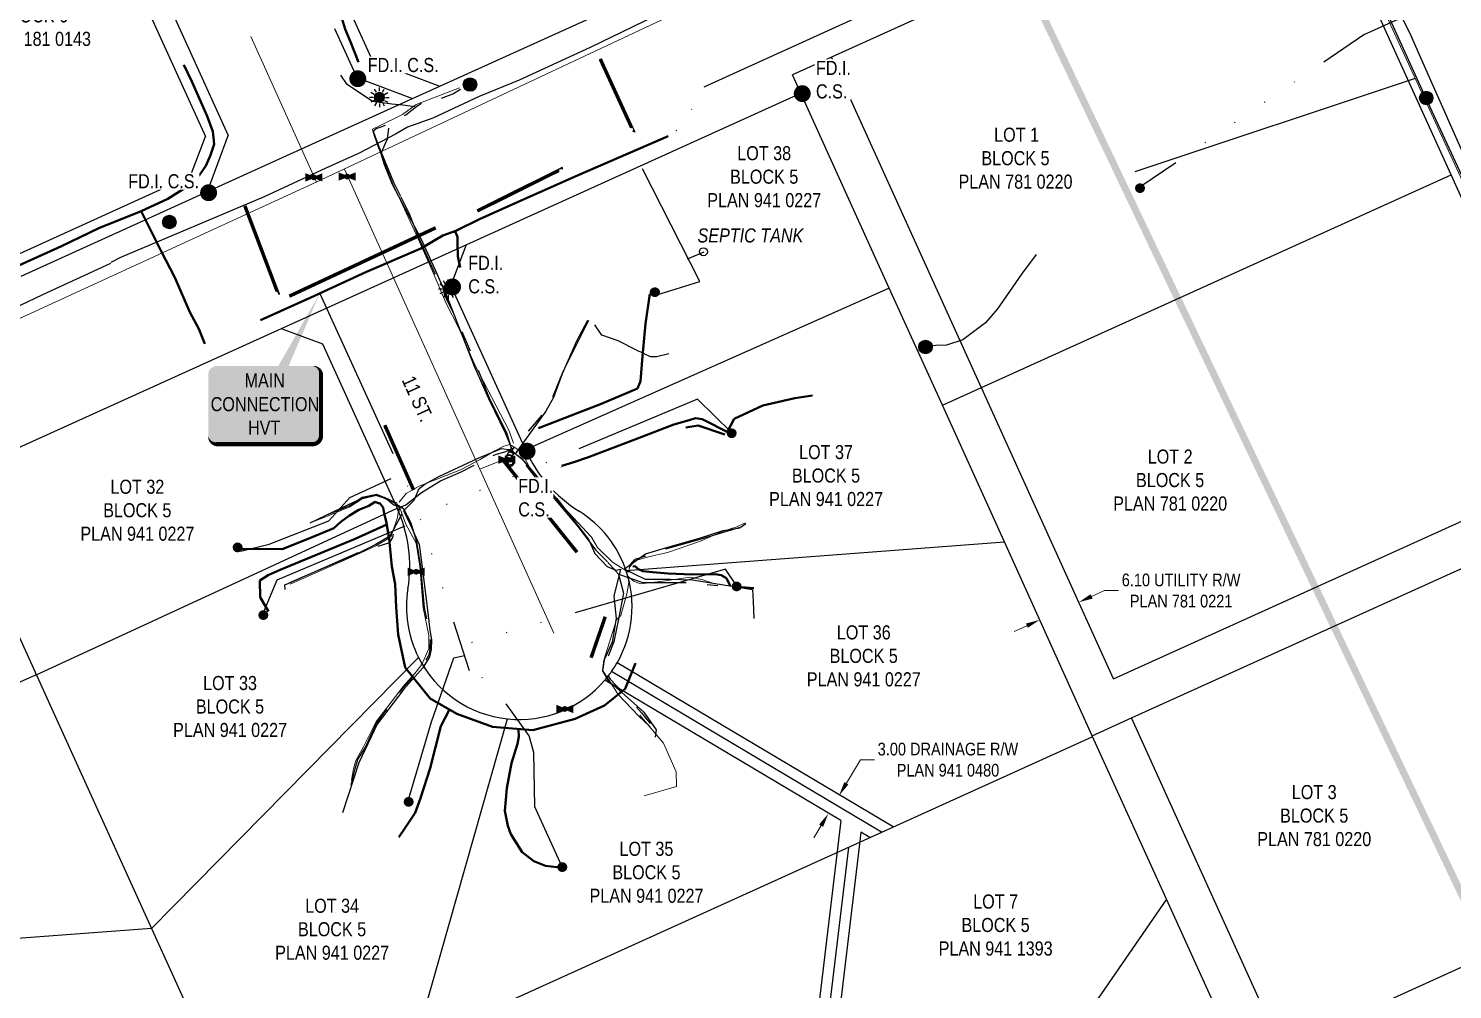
# Model space of a CAD drawing. Extents: x 312545 to 320442, y 5540407 to 5546054.
# Drawn here: x 316185 to 316387.1, y 5541873.8 to 5542010.3 of the extents above; entities that cross this region are included whole.
import ezdxf

# ---------------------------------------------------------------- set-up
doc = ezdxf.new("R2010")
doc.units = 0
doc.header["$LTSCALE"] = 5
doc.header["$PDSIZE"] = 0.5
for name, pattern in [('COOP2', [10, 5, -1, 0, -1, 0, -1, 0, -1, 0, -1]), ('DASHDOT', [25.4, 12.7, -6.35, 0, -6.35]), ('DASHDOT2', [12.7, 6.35, -3.175, 0, -3.175]), ('HIDDEN', [9.525, 6.35, -3.175]), ('POWERLINE5', [7.8, 2.4, -0.6, 0.6, -0.6, 0.6, -0.6, 2.4])]:
    doc.linetypes.add(name, pattern=pattern)
doc.layers.get('Defpoints').update_dxf_attribs({"color": 9})
doc.layers.add('AS-FIBRE-OPTIC', color=7, linetype='foc-FIBREOP', lineweight=9, true_color=0xff9c38)
doc.layers.add('AS-WATER PIPE', color=7, linetype='foc-WATER', lineweight=9, true_color=0x8ac4ff)
for name, color, linetype, lineweight in [('AS-GENERAL', 48, 'Continuous', 18), ('AS-RECON EXISTING', 151, 'DASHDOT', 40), ('F-WS-T-1000', 190, 'Continuous', 9)]:
    doc.layers.add(name, color=color, linetype=linetype, lineweight=lineweight)
for name, color, linetype in [('AS-POWER', 104, 'foc-POWER'), ('AS-POWER-EXISTING', 72, 'POWERLINE5'), ('AS-POWER-EXISTING-PP-1000', 72, 'Continuous'), ('AS-Sewer San_1000', 53, 'HIDDEN'), ('AS-SYMBOL-1000', 7, 'Continuous'), ('AS-TELEPHONE', 224, 'foc-TEL'), ('AS-WILDLIFE', 131, 'DASHDOT2'), ('F-RW', 190, 'Continuous'), ('L-MON-1000', 1, 'Continuous'), ('L-ROAD-T-1000', 7, 'Continuous'), ('L-TITLEDB', 4, 'Continuous'), ('L-TITLEDB-T-1000', 4, 'Continuous'), ('P-APEX RECON-LINE LIST-1000', 240, 'Continuous'), ('P-APEX RECON-URBAN', 30, 'COOP2')]:
    doc.layers.add(name, color=color, linetype=linetype)
doc.styles.add('1.8', font='ARIALN.TTF', dxfattribs={"height": 1.8})
doc.styles.add('175L', font='ARIALN.TTF', dxfattribs={"height": 10})
doc.styles.add('80', font='ARIALN.TTF', dxfattribs={"height": 10})
doc.styles.add('foc-LtypeFont', font='ARIALN.TTF', dxfattribs={"height": 7.35})
doc.linetypes.add('foc-FIBREOP', pattern='A,10,-1,["FO",foc-LtypeFont,S=0.2,R=0,X=-0.5,Y=-0.75],-2.75', length=13.75)
doc.linetypes.add('foc-POWER', pattern='A,6,-1,["P",foc-LtypeFont,S=0.2,R=0,X=-0.625,Y=-0.75],-1.24,4', length=12.24)
doc.linetypes.add('foc-TEL', pattern='A,2,-1,["T",foc-LtypeFont,S=0.2,R=0,X=-0.425,Y=-0.75],-1.24,8', length=12.24)
doc.linetypes.add('foc-WATER', pattern='A,10,-1,["W",foc-LtypeFont,S=0.2,R=0,X=-0.425,Y=-0.75],-2', length=13)
doc.dimstyles.new('Compass 1 000', dxfattribs={"dimtxt": 1.8, "dimasz": 2, "dimexe": 0.2, "dimexo": 0.0625, "dimgap": 0.5, "dimtad": 0, "dimtih": 1, "dimtoh": 1, "dimzin": 0, "dimdsep": 46, "dimtxsty": '1.8', "dimcen": 0.1, "dimse1": 1, "dimse2": 1, "dimclrd": 256, "dimclrt": 256, "dimaunit": 1, "dimadec": 4, "dimazin": 0, "dimtfac": 0.06, "dimtofl": 0, "dimtmove": 0, "dimatfit": 0, "dimfxl": 0.2, "dimtolj": 1, "dimtzin": 0, "dimlwd": -1, "dimarcsym": 0})

# ---------------------------------------------------------------- blocks, each defined once
blk = doc.blocks.new('fdia')
at = {"color": 255, "const_width": 1}
blk.add_lwpolyline([(-0.5, 0, 1), (0.5, 0, 1)], format="xyb", close=True, dxfattribs=at)
blk = doc.blocks.new('Fdiaa')
blk.add_blockref('fdia', (0, 0))
blk = doc.blocks.new('fdib')
at = {"color": 1, "const_width": 1.6}
blk.add_lwpolyline([(-0.4, 0, 1), (0.4, 0, 1)], format="xyb", close=True, dxfattribs=at)
at = {"color": 1}
blk.add_circle((0, 0), 0.8, dxfattribs=at)
blk = doc.blocks.new('Fdibb')
blk.add_blockref('fdib', (0, 0))
blk = doc.blocks.new('fdicc')
for name in ['Fdibb', 'Fdiaa']:
    blk.add_blockref(name, (0, 0))
blk = doc.blocks.new('FDI')
blk.add_blockref('fdicc', (0, 0))
blk = doc.blocks.new('*D444')
at = {"layer": 'Defpoints', "color": 0, "transparency": 16777216}
for p in [(316290.19, 5541907.26), (316288.65, 5541904.68), (316300.05, 5541901.38)]:
    blk.add_point(p, dxfattribs=at)
at = {"layer": 'F-WS-T-1000', "transparency": 16777216}
for p, q in [((316301.08, 5541903.1), (316303.07, 5541906.45)), ((316303.07, 5541906.45), (316305.07, 5541906.45)), ((316297.5, 5541897.09), (316296.47, 5541895.37))]:
    blk.add_line(p, q, dxfattribs=at)
for points in [[(316300.79, 5541903.27), (316301.36, 5541902.93), (316300.05, 5541901.38)], [(316297.21, 5541897.26), (316297.78, 5541896.92), (316298.52, 5541898.8)]]:
    blk.add_solid(points, dxfattribs=at)
at = {"layer": 'F-WS-T-1000', "transparency": 16777216, "insert": (316315.49, 5541906.45), "char_height": 1.8, "attachment_point": 5, "style": '1.8'}
blk.add_mtext('\\A1;3.00 DRAINAGE R/W\\PPLAN 941 0480', dxfattribs=at)
blk = doc.blocks.new('RISER')
h = blk.add_hatch(color=255)
h.dxf.hatch_style = 1
edge = h.paths.add_edge_path()
edge.add_arc((0, 0), 0.7, 0, 360)
blk.add_hatch(color=13).paths.add_polyline_path([(0.58, -0.15), (-0.58, -0.15, 0.774597)])
at = {"color": 13}
blk.add_line((-0.58, -0.15), (0.58, -0.15), dxfattribs=at)
blk.add_circle((0, 0), 0.6, dxfattribs=at)
blk = doc.blocks.new('VALVE')
h = blk.add_hatch(color=255)
h.dxf.hatch_style = 1
edge = h.paths.add_edge_path()
edge.add_line((-0.33, 0.24), (-1.2, 0.59))
edge.add_line((-1.2, 0.59), (-1.2, -0.59))
edge.add_line((-1.2, -0.59), (-0.33, -0.24))
edge.add_arc((0, 0), 0.411, 215.8775, 324.1225)
edge.add_line((0.33, -0.24), (1.2, -0.59))
edge.add_line((1.2, -0.59), (1.2, 0.59))
edge.add_line((1.2, 0.59), (0.33, 0.24))
edge.add_arc((0, 0), 0.411, 35.8775, 144.1225)
at = {"color": 48}
for p, q in [((-1.1, 0.44), (-1.1, -0.44)), ((-0.29, 0.12), (-1.1, 0.44)), ((0.29, 0.12), (1.1, 0.44)), ((1.1, 0.44), (1.1, -0.44)), ((-1.1, -0.44), (-0.29, -0.12)), ((1.1, -0.44), (0.29, -0.12))]:
    blk.add_line(p, q, dxfattribs=at)
for radius in [0.311, 0.11]:
    blk.add_circle((0, 0), radius, dxfattribs=at)
blk = doc.blocks.new('POWERPOLE')
h = blk.add_hatch(color=255)
edge = h.paths.add_edge_path()
edge.add_arc((0, 0), 0.96, 0, 360)
at = {"linetype": 'Continuous'}
for p, q in [((0.68, -0.68), (-0.68, 0.68)), ((-0.68, -0.68), (0.68, 0.68))]:
    blk.add_line(p, q, dxfattribs=at)
blk.add_circle((0, 0), 0.96, dxfattribs=at)
blk = doc.blocks.new('*U487')
at = {"true_color": 0xffffa8}
h = blk.add_hatch(color=51, dxfattribs=at)
edge = h.paths.add_edge_path()
edge.add_line((-34, -28.5), (34, -28.5))
edge.add_arc((34, -22.5), 6, 270, 360)
edge.add_line((40, -22.5), (40, 21))
edge.add_arc((34, 21), 6, 0, 90)
edge.add_line((34, 27), (-34, 27))
edge.add_arc((-34, 21), 6, 90, 180)
edge.add_line((-40, 21), (-40, -22.5))
edge.add_arc((-34, -22.5), 6, 180, 270)
at = {"color": 240, "flags": 128}
for points in [[(39.1, 78.5, 0, 10, 0), (0, 0, 5, 5, 0)], [(27.8, 15.1, 0, 10, 0), (0, 0, 5, 5, 0)]]:
    blk.add_lwpolyline(points, format="xyseb", dxfattribs=at)
blk.add_lwpolyline([(-34, -28.5, 3, 3, 0), (34, -28.5, 3, 3, 0.414214), (40, -22.5, 3, 3, 0), (40, 21, 3, 0, 0.414214), (34, 27, 0, 0, 0), (-34, 27, 0, 0, 0.414214), (-40, 21, 0, 0, 0), (-40, -22.5, 0, 3, 0.414214)], format="xyseb", close=True, dxfattribs=at)
at = {"color": 4, "style": '80'}
blk.add_attdef('OTHER_001', (-14.7, -5), '', height=10, dxfattribs=at)
blk = doc.blocks.new('Hydrant')
for points in [[(-2.9, 4.6), (0.4, 10.5), (0.6, 10.7), (0.8, 10.8), (1, 10.9), (1.3, 11), (1.6, 11), (1.9, 11), (2.3, 11), (2.6, 10.9), (2.9, 10.9), (3.3, 10.7), (3.6, 10.6), (4, 10.4), (4.4, 10.2), (4.8, 9.9), (5.2, 9.7), (5.5, 9.4), (5.8, 9.1), (6.1, 8.7), (6.3, 8.4), (6.4, 8.1), (6.5, 7.8), (6.6, 7.6), (6.6, 7.3), (6.5, 7), (4.4, 3.3)], [(-0.5, 8.9), (-0.3, 9.1), (-0.2, 9.2), (0, 9.3), (0.1, 9.3), (0.2, 9.4), (0.4, 9.4), (0.5, 9.4), (0.7, 9.5), (0.8, 9.5), (1, 9.5), (1.1, 9.4), (1.3, 9.4), (1.5, 9.4), (1.6, 9.4), (1.8, 9.3), (2, 9.3), (2.1, 9.2), (2.3, 9.2), (2.5, 9.1), (2.7, 9), (2.9, 8.9), (3.1, 8.9), (3.2, 8.7), (3.4, 8.6), (3.6, 8.5), (3.8, 8.4), (4, 8.3), (4.2, 8.1), (4.4, 8), (4.6, 7.8), (4.7, 7.7), (4.9, 7.5), (5, 7.4), (5.1, 7.2), (5.3, 7), (5.4, 6.9), (5.4, 6.7), (5.5, 6.6), (5.6, 6.4), (5.6, 6.3), (5.7, 6.2), (5.7, 6), (5.7, 5.9), (5.7, 5.7), (5.6, 5.5), (5.6, 5.4)], [(5.6, 5.5), (5.7, 5.8), (5.7, 5.9), (5.8, 6.1), (5.7, 6.3), (5.7, 6.4), (5.7, 6.5), (5.6, 6.7), (5.5, 6.8), (5.5, 7), (5.4, 7.1), (5.2, 7.3), (5.1, 7.4), (5, 7.6), (4.8, 7.8), (4.7, 7.9), (4.5, 8.1), (4.3, 8.2), (4.1, 8.4), (4, 8.5), (3.8, 8.6), (3.6, 8.7), (3.4, 8.9), (3.2, 9), (3, 9.1), (2.8, 9.1), (2.6, 9.2), (2.4, 9.3), (2.2, 9.3), (2.1, 9.4), (1.9, 9.4), (1.7, 9.5), (1.6, 9.5), (1.4, 9.5), (1.3, 9.6), (1.1, 9.6), (0.9, 9.6), (0.8, 9.6), (0.6, 9.6), (0.5, 9.5), (0.3, 9.5), (0.2, 9.5), (0.1, 9.4), (-0.1, 9.4), (-0.2, 9.2), (-0.3, 9.1), (-0.4, 9)], [(-2.9, -4.6), (0.4, -10.5), (0.6, -10.7), (0.8, -10.8), (1, -10.9), (1.3, -11), (1.6, -11), (1.9, -11), (2.3, -11), (2.6, -10.9), (2.9, -10.9), (3.3, -10.7), (3.6, -10.6), (4, -10.4), (4.4, -10.2), (4.8, -9.9), (5.2, -9.7), (5.5, -9.4), (5.8, -9.1), (6.1, -8.7), (6.3, -8.4), (6.4, -8.1), (6.5, -7.8), (6.6, -7.6), (6.6, -7.3), (6.5, -7), (4.4, -3.3)], [(-0.5, -8.9), (-0.3, -9.1), (-0.2, -9.2), (0, -9.3), (0.1, -9.3), (0.2, -9.4), (0.4, -9.4), (0.5, -9.4), (0.7, -9.5), (0.8, -9.5), (1, -9.5), (1.1, -9.4), (1.3, -9.4), (1.5, -9.4), (1.6, -9.4), (1.8, -9.3), (2, -9.3), (2.1, -9.2), (2.3, -9.2), (2.5, -9.1), (2.7, -9), (2.9, -8.9), (3.1, -8.9), (3.2, -8.7), (3.4, -8.6), (3.6, -8.5), (3.8, -8.4), (4, -8.3), (4.2, -8.1), (4.4, -8), (4.6, -7.8), (4.7, -7.7), (4.9, -7.5), (5, -7.4), (5.1, -7.2), (5.3, -7), (5.4, -6.9), (5.4, -6.7), (5.5, -6.6), (5.6, -6.4), (5.6, -6.3), (5.7, -6.2), (5.7, -6), (5.7, -5.9), (5.7, -5.7), (5.6, -5.5), (5.6, -5.4)], [(5.6, -5.5), (5.7, -5.8), (5.7, -5.9), (5.8, -6.1), (5.7, -6.3), (5.7, -6.4), (5.7, -6.5), (5.6, -6.7), (5.5, -6.8), (5.5, -7), (5.4, -7.1), (5.2, -7.3), (5.1, -7.4), (5, -7.6), (4.8, -7.8), (4.7, -7.9), (4.5, -8.1), (4.3, -8.2), (4.1, -8.4), (4, -8.5), (3.8, -8.6), (3.6, -8.7), (3.4, -8.9), (3.2, -9), (3, -9.1), (2.8, -9.1), (2.6, -9.2), (2.4, -9.3), (2.2, -9.3), (2.1, -9.4), (1.9, -9.4), (1.7, -9.5), (1.6, -9.5), (1.4, -9.5), (1.3, -9.6), (1.1, -9.6), (0.9, -9.6), (0.8, -9.6), (0.6, -9.6), (0.5, -9.5), (0.3, -9.5), (0.2, -9.5), (0.1, -9.4), (-0.1, -9.4), (-0.2, -9.2), (-0.3, -9.1), (-0.4, -9)]]:
    blk.add_lwpolyline(points)
for points in [[(-0.2, -1.2), (-0.2, -1.1, -0.174095), (-0.9, -0.7), (-1, -0.7, -0.150437), (-1.2, 0), (-1, -0.2), (-0.9, 0, 0.150437), (-0.8, -0.5), (-0.8, -0.6, 0.168265), (-0.2, -1), (-0.2, -0.9), (0, -1)], [(-0.1, -0.6), (-0.6, -0.1, -0.414213), (-0.6, 0.1), (-0.1, 0.6, -0.414214), (0.1, 0.6), (0.6, 0.1, -0.414213), (0.6, -0.1), (0.1, -0.6, -0.414214)]]:
    blk.add_lwpolyline(points, format="xyb", close=True)
blk.add_lwpolyline([(4.7, -2.9), (4.7, -3, 0.286746), (4.7, 3), (4.7, 2.9)], format="xyb")
for radius in [5.5, 4.7, 1.3, 0.8]:
    blk.add_circle((0, 0), radius)
blk = doc.blocks.new('lightpole')
h = blk.add_hatch(color=255)
h.dxf.hatch_style = 1
h.paths.add_polyline_path([(-0.78, 0, 1), (0.78, 0, 1)])
h.paths.add_polyline_path([(0.68, 0, -1), (-0.68, 0, -1)], flags=16)
h = blk.add_hatch(color=13)
h.dxf.hatch_style = 1
edge = h.paths.add_edge_path()
edge.add_arc((0, 0), 0.682, 0, 360)
at = {"color": 13}
for p, q in [((-0.86, 0), (-1.38, 0)), ((-0.75, 0.43), (-1.19, 0.69)), ((-0.43, 0.75), (-0.69, 1.19)), ((0, 0.86), (0, 1.38)), ((0.43, 0.75), (0.69, 1.19)), ((0.75, 0.43), (1.19, 0.69)), ((0.86, 0), (1.38, 0)), ((-0.75, -0.43), (-1.19, -0.69)), ((-0.43, -0.75), (-0.69, -1.19)), ((0, -0.86), (0, -1.38)), ((0.43, -0.75), (0.69, -1.19)), ((0.75, -0.43), (1.19, -0.69))]:
    blk.add_line(p, q, dxfattribs=at)
blk.add_circle((0, 0), 0.682, dxfattribs=at)
blk = doc.blocks.new('*D1854')
at = {"layer": 'Defpoints', "color": 0, "transparency": 16777216}
for p in [(316333.93, 5541929.08), (316334.05, 5541928.81), (316328.4, 5541926.57)]:
    blk.add_point(p, dxfattribs=at)
at = {"layer": 'F-WS-T-1000', "transparency": 16777216}
for p, q in [((316335.87, 5541929.64), (316337.69, 5541930.46)), ((316337.69, 5541930.46), (316339.69, 5541930.46)), ((316326.7, 5541925.48), (316324.87, 5541924.65))]:
    blk.add_line(p, q, dxfattribs=at)
for points in [[(316335.73, 5541929.94), (316336.01, 5541929.33), (316334.05, 5541928.81)], [(316326.56, 5541925.78), (316326.83, 5541925.18), (316328.52, 5541926.31)]]:
    blk.add_solid(points, dxfattribs=at)
at = {"layer": 'F-WS-T-1000', "transparency": 16777216, "insert": (316348.57, 5541930.46), "char_height": 1.8, "attachment_point": 5, "style": '1.8'}
blk.add_mtext('\\A1;6.10 UTILITY R/W\\PPLAN 781 0221', dxfattribs=at)

msp = doc.modelspace()

# ---------------------------------------------------------------- linework, layer by layer
at = {"layer": 'AS-FIBRE-OPTIC', "flags": 128}
for points in [[(316253.859, 5541951.389), (316253.204, 5541953.238), (316248.386, 5541962.439), (316246.042, 5541967.826), (316244.306, 5541971.236), (316242.511, 5541975.473), (316240.306, 5541980.421), (316236.657, 5541988.29), (316234.617, 5541993.579), (316233.956, 5541995.495), (316233.854, 5541995.967), (316234.746, 5541996.388), (316238.104, 5541998.075), (316240.056, 5541999.483), (316246.169, 5542001.825)], [(316237.601, 5541943.039), (316238.624, 5541944.239), (316240.48, 5541945.281), (316246.326, 5541947.596), (316249.127, 5541949.092), (316251.196, 5541950.303), (316252.473, 5541950.956), (316253.312, 5541951.18), (316254.035, 5541950.766), (316254.962, 5541950.135), (316256.117, 5541947.969), (316259.701, 5541943.646), (316264.896, 5541938.038), (316265.777, 5541936.576), (316267.889, 5541934.49), (316270.148, 5541933.097)], [(316224.993, 5541940.073), (316227.315, 5541940.966), (316230.632, 5541942.367), (316232.385, 5541943.47), (316234.408, 5541943.973), (316235.524, 5541943.724), (316237.383, 5541942.888)], [(316237.629, 5541942.551), (316237.375, 5541940.845), (316236.479, 5541938.173), (316235.9, 5541937.761), (316234.417, 5541936.85), (316232.105, 5541935.771), (316222.136, 5541931.359)], [(316237.579, 5541942.573), (316238.571, 5541939.901), (316240.017, 5541937.182), (316240.577, 5541933.943), (316241.036, 5541927.992), (316241.842, 5541924.136), (316241.829, 5541922.264), (316240.818, 5541919.953), (316239.817, 5541918.653), (316238.179, 5541916.85), (316234.325, 5541911.791), (316232.552, 5541908.291), (316231.498, 5541906.362), (316231.164, 5541905.156), (316230.869, 5541903.539)], [(316270.191, 5541933.079), (316270.285, 5541933.795), (316270.996, 5541934.68), (316272.797, 5541935.211), (316275.708, 5541935.851), (316280.376, 5541937.458), (316283.328, 5541938.808), (316285.513, 5541939.492), (316286.73, 5541940.072)], [(316273.249, 5541911.098), (316271.647, 5541912.628), (316268.678, 5541915.717), (316267.262, 5541917.912), (316266.474, 5541919.156), (316266.685, 5541920.603), (316268.466, 5541926.301), (316269.073, 5541926.942), (316269.949, 5541929.995), (316270.205, 5541931.633), (316270.075, 5541932.436)], [(316270.114, 5541932.468), (316270.963, 5541931.769), (316271.895, 5541931.441), (316275.373, 5541931.862), (316278.941, 5541932.364), (316280.699, 5541931.982), (316282.406, 5541931.436)], [(316272.383, 5541901.327), (316276.955, 5541902.669), (316276.903, 5541904.726), (316275.144, 5541908.817), (316271.775, 5541912.78)]]:
    msp.add_lwpolyline(points, dxfattribs=at)
at = {"layer": 'AS-GENERAL', "const_width": 0.5, "flags": 128}
for points in [[(316270.769, 5541995.822), (316270.78, 5541995.82), (316266.149, 5542005.941)], [(316260.605, 5541990.256), (316260.604, 5541990.281), (316248.7, 5541984.358)], [(316220.411, 5541972.674), (316220.42, 5541972.677), (316215.728, 5541985.09)], [(316222.075, 5541972.279), (316222.04, 5541972.263), (316242.802, 5541981.961)], [(316252.404, 5541948.928), (316262.853, 5541935.909)], [(316266.864, 5541926.758), (316264.858, 5541920.933)]]:
    msp.add_lwpolyline(points, dxfattribs=at)
at = {"layer": 'AS-POWER', "flags": 128}
for points in [[(316409.867, 5541943.053), (316383.287, 5542000.432), (316356.366, 5542059.571)], [(316327.985, 5541978.16), (316325.906, 5541975.407), (316322.504, 5541970.449), (316320.816, 5541968.486), (316317.597, 5541966.083), (316315.261, 5541965.316), (316312.201, 5541965.191)]]:
    msp.add_lwpolyline(points, dxfattribs=at)
at = {"layer": 'AS-POWER-EXISTING', "flags": 128}
for points in [[(316239.831, 5541999.138), (316238.154, 5541999.364), (316236.581, 5541999.522), (316233.859, 5541999.912), (316230.259, 5542002.298), (316229.323, 5542003.625)], [(316253.567, 5541950.658), (316252.905, 5541952.846), (316250.444, 5541957.804), (316248.596, 5541962.429), (316246.159, 5541968.17), (316244.502, 5541971.544), (316243.838, 5541973.043), (316242.701, 5541975.524), (316240.47, 5541980.463), (316239.047, 5541984.022), (316236.866, 5541988.395), (316234.752, 5541993.555), (316234.028, 5541995.478), (316234.021, 5541995.786), (316234.38, 5541996.075), (316235.063, 5541996.308), (316236.847, 5541997.032), (316238.548, 5541998.015), (316240.135, 5541999.224), (316241.517, 5542000.127), (316243.614, 5542000.346), (316245.221, 5542001.009), (316246.878, 5542001.979), (316247.606, 5542002.467)], [(316234.488, 5542000.003), (316234.756, 5542000.651)], [(316278.539, 5541977.554), (316280.909, 5541978.548)], [(316243.854, 5541973.007), (316244.532, 5541973.404)], [(316264.469, 5541968.811), (316260.864, 5541961.517), (316259.442, 5541958.006), (316258.448, 5541956.032), (316253.698, 5541950.538)], [(316275.906, 5541964.053), (316274.159, 5541963.631), (316273.295, 5541963.667), (316271.289, 5541964.58), (316268.713, 5541965.911), (316266.385, 5541966.708), (316264.709, 5541969.139)], [(316237.91, 5541942.346), (316238.573, 5541942.654), (316240.781, 5541944.394), (316243.509, 5541946.028), (316246.441, 5541947.319), (316249.133, 5541948.732), (316251.27, 5541949.768), (316252.748, 5541950.189), (316253.692, 5541950.668), (316254.57, 5541949.378), (316255.897, 5541947.901), (316257.443, 5541945.91), (316259.609, 5541943.517), (316262.961, 5541939.581), (316265.531, 5541936.212), (316267.619, 5541934.073), (316268.757, 5541932.811), (316272.205, 5541931.613), (316275.757, 5541931.625), (316279.008, 5541931.603), (316282.816, 5541931.165)], [(316237.817, 5541942.295), (316236.849, 5541942.611), (316235.585, 5541943.638), (316234.454, 5541944.115), (316232.357, 5541943.655), (316230.628, 5541942.487), (316227.317, 5541941.151), (316225.414, 5541940.294)], [(316221.446, 5541930.635), (316221.402, 5541931.257), (316221.99, 5541931.524), (316232.101, 5541935.987), (316236.28, 5541937.288), (316236.716, 5541937.987), (316237.278, 5541940.383), (316237.713, 5541942.232)], [(316230.829, 5541902.873), (316231.362, 5541905.155), (316231.757, 5541906.472), (316232.822, 5541908.138), (316234.395, 5541911.626), (316238.121, 5541916.617), (316239.984, 5541918.624), (316241.041, 5541919.876), (316241.9, 5541921.413), (316242.024, 5541922.134), (316242.064, 5541923.883), (316241.793, 5541925.11), (316241.23, 5541928.057), (316240.71, 5541933.879), (316240.188, 5541937.119), (316239.305, 5541940.045), (316238.284, 5541942.015), (316237.857, 5541942.362)], [(316286.797, 5541939.931), (316286.134, 5541939.462), (316283.578, 5541938.733), (316280.123, 5541937.658), (316275.575, 5541936.38), (316272.799, 5541935.44), (316271.071, 5541934.868), (316269.967, 5541933.71), (316268.811, 5541932.678)], [(316268.765, 5541932.765), (316269.017, 5541931.694), (316269.454, 5541930.118), (316268.75, 5541926.411), (316268.088, 5541923.196), (316267.065, 5541920.662), (316266.777, 5541919.208), (316267.547, 5541917.908), (316269.75, 5541915.575), (316272.007, 5541913.101), (316273.688, 5541911.014), (316273.727, 5541909.814)]]:
    msp.add_lwpolyline(points, dxfattribs=at)
at = {"layer": 'AS-RECON EXISTING', "flags": 128}
for points in [[(316126.961, 5541951.154), (316128.043, 5541953.736), (316128.839, 5541956.135), (316129.096, 5541958.708), (316127.646, 5541961.684), (316124.642, 5541964.936), (316121.57, 5541967.749), (316118.034, 5541970.655), (316114.896, 5541973.731), (316112.385, 5541977.644), (316110.787, 5541982.788), (316111.634, 5541987.857), (316113.824, 5541992.961), (316117.391, 5541996.736), (316121.721, 5541999.355), (316126.059, 5542000.496), (316130.792, 5542000.285), (316134.595, 5541998.7), (316138.214, 5541996.515), (316140.749, 5541993.466), (316142.427, 5541990.034), (316143.837, 5541986.155), (316144.855, 5541982.369), (316146.287, 5541977.94), (316148.086, 5541972.747), (316149.667, 5541969.978), (316151.178, 5541967.959), (316152.518, 5541966.891), (316153.963, 5541966.178), (316155.222, 5541965.565), (316156.475, 5541965.364), (316157.524, 5541965.264), (316159.158, 5541965.396), (316159.163, 5541965.49), (316160.431, 5541965.841), (316171.253, 5541970.855), (316181.326, 5541975.593), (316189.69, 5541979.362), (316195.026, 5541981.895), (316201.022, 5541984.324), (316204.785, 5541986.088), (316208.254, 5541988.238), (316209.26, 5541989.413), (316210.206, 5541990.746), (316210.853, 5541992.293), (316211.367, 5541993.843), (316211.175, 5541995.66), (316210.389, 5541997.828), (316208.2, 5542002.738), (316205.936, 5542007.544), (316203.458, 5542012.901), (316200.632, 5542019.282), (316198.172, 5542024.787), (316197.774, 5542026.441), (316197.726, 5542028.179), (316197.995, 5542032.209), (316199.279, 5542036.628), (316203.008, 5542041.695), (316206.281, 5542043.878), (316211.714, 5542046.038), (316216.356, 5542045.862), (316220.959, 5542044.77), (316224.2, 5542042.666), (316226.83, 5542040.094), (316229.059, 5542036.437), (316230.396, 5542032.182), (316230.8, 5542028.421), (316230.885, 5542028.354), (316229.98, 5542024.295), (316228.632, 5542018.032), (316228.891, 5542014.789), (316229.414, 5542012.043), (316229.983, 5542010.152), (316230.735, 5542008.358), (316231.858, 5542005.475)], [(316275.791, 5541994.965), (316263.008, 5541989.452), (316254.517, 5541985.669), (316249.006, 5541983.197), (316245.663, 5541981.55), (316243.832, 5541980.856), (316240.71, 5541979.019), (316232.992, 5541975.704), (316225.106, 5541972.055), (316214.492, 5541967.313), (316210.206, 5541965.47), (316208.127, 5541964.899), (316206.295, 5541964.508), (316203.916, 5541963.86)], [(316210.065, 5541965.473), (316209.196, 5541967.639), (316207.904, 5541969.972), (316205.8, 5541974.925), (316203.846, 5541978.671), (316201.023, 5541984.339)], [(316234.801, 5541942.882), (316234.826, 5541942.908), (316235.335, 5541942.271), (316235.498, 5541941.426), (316235.798, 5541940.296), (316236.192, 5541937.789), (316236.606, 5541933.874), (316237.07, 5541931.363), (316237.21, 5541928.091), (316237.491, 5541924.245), (316238.469, 5541919.537), (316242.019, 5541915.146), (316245.825, 5541912.945), (316250.846, 5541911.115), (316256.584, 5541910.644), (316262.575, 5541912.275), (316266.742, 5541914.168), (316269.709, 5541916.498), (316271.789, 5541921.708), (316272.043, 5541924.742), (316271.976, 5541924.605), (316271.927, 5541930.897), (316270.227, 5541935.28), (316267.767, 5541938.685), (316264.907, 5541942.327), (316261.844, 5541946.277), (316258.957, 5541950.75), (316255.352, 5541957.141), (316252.183, 5541963.128), (316246.396, 5541975.542), (316245.968, 5541977.93), (316245.881, 5541979.679), (316245.899, 5541980.68), (316245.587, 5541981.445)], [(316273.173, 5541972.6), (316272.579, 5541968.334), (316272.15, 5541963.755), (316271.863, 5541960.215), (316271.428, 5541959.14), (316266.172, 5541956.91), (316264.343, 5541956.23), (316257.404, 5541953.525)], [(316284.467, 5541952.841), (316280.609, 5541954.777), (316279.669, 5541954.96), (316278.769, 5541954.666), (316276.597, 5541954.031), (316271.424, 5541952.076), (316264.506, 5541949.414), (316262.399, 5541948.698), (316260.68, 5541948.171)], [(316214.874, 5541936.402), (316221.001, 5541936.331), (316224.474, 5541937.729), (316228.333, 5541939.314), (316229.363, 5541940.212), (316230.562, 5541941.119), (316231.909, 5541941.926), (316233.303, 5541942.516), (316234.24, 5541943.062), (316234.766, 5541942.823)], [(316219.061, 5541927.506), (316217.918, 5541929.521), (316217.855, 5541931.895), (316219.024, 5541932.632), (316220.757, 5541933.41), (316231.381, 5541937.816), (316235.87, 5541939.823)], [(316284.611, 5541931.147), (316284.051, 5541932.206), (316283.3, 5541932.65), (316282.5, 5541932.809), (316279.175, 5541932.762), (316275.793, 5541932.91), (316273.558, 5541933.068), (316272.219, 5541933.205), (316271.47, 5541933.534), (316271.125, 5541933.917), (316270.755, 5541933.882)], [(316237.574, 5541895.446), (316238.474, 5541896.783), (316239.889, 5541898.92), (316240.646, 5541901.004), (316242.014, 5541905.255), (316243.529, 5541911.195), (316244.724, 5541913.497)], [(316260.594, 5541891.184), (316259.974, 5541891.21), (316258.389, 5541891.408), (316256.749, 5541892.036), (316255.06, 5541893.335), (316253.455, 5541895.868), (316253.021, 5541897.05), (316252.597, 5541899.199), (316252.881, 5541902.39), (316253.543, 5541905.961), (316254.407, 5541908.712), (316254.588, 5541909.745), (316254.552, 5541910.708)]]:
    msp.add_lwpolyline(points, dxfattribs=at)
at = {"layer": 'AS-RECON EXISTING', "color": 240, "flags": 128}
for points in [[(316284.121, 5541952.866), (316285.148, 5541954.852), (316289.233, 5541956.735), (316293.745, 5541957.766), (316296.287, 5541958.163)], [(316278.318, 5541953.62), (316280.06, 5541953.882), (316283.818, 5541952.6)], [(316284.99, 5541931.032), (316287.963, 5541930.83)]]:
    msp.add_lwpolyline(points, dxfattribs=at)
at = {"layer": 'AS-Sewer San_1000', "linetype": 'Continuous'}
msp.add_circle((316280.796, 5541978.564), 0.58, dxfattribs=at)
at = {"layer": 'AS-TELEPHONE', "flags": 128}
for points in [[(316357.7, 5542056.445), (316359.152, 5542056.898), (316359.644, 5542056.768), (316359.965, 5542056.591), (316362.158, 5542051.871), (316362.832, 5542050.194), (316365.584, 5542044.257), (316367.875, 5542038.43), (316371.224, 5542030.501), (316374.148, 5542024.088), (316376.057, 5542019.943), (316379.582, 5542012.545), (316381.099, 5542009.363), (316383.771, 5542003.35), (316388.822, 5541991.93), (316393.195, 5541982.52), (316395.001, 5541978.58), (316399.157, 5541969.769), (316401.932, 5541963.527), (316404.723, 5541957.921), (316410.638, 5541944.574), (316414.035, 5541937.047), (316417.633, 5541927.893), (316419.248, 5541923.797), (316423.122, 5541915.603), (316425.119, 5541911.389), (316427.103, 5541906.369), (316430.309, 5541899.72), (316434.695, 5541889.426), (316438.506, 5541880.397), (316441.716, 5541872.868), (316444.207, 5541867.248), (316446.169, 5541862.688), (316448.208, 5541858.52), (316447.402, 5541858.023), (316449.484, 5541858.344), (316452.964, 5541858.644), (316457.492, 5541858.641), (316462.677, 5541858.243), (316468.543, 5541857.474), (316473.069, 5541857.536), (316475.964, 5541858.016), (316478.736, 5541858.964), (316483.156, 5541860.51), (316488.91, 5541862.713), (316498.072, 5541866.889), (316502.942, 5541869.318), (316501.954, 5541871.287), (316501.976, 5541871.273)], [(316285.874, 5542019.337), (316286.238, 5542017.949), (316285.572, 5542017.217), (316282.583, 5542015.995), (316275.346, 5542012.711), (316264.715, 5542007.568), (316254.631, 5542002.911), (316248.955, 5542000.619), (316242.391, 5541997.512), (316238.789, 5541996.271), (316237.116, 5541995.259), (316231.931, 5541992.581), (316227.199, 5541990.413), (316218.477, 5541986.342), (316198.073, 5541977.759), (316196.693, 5541977.059)], [(316342.052, 5541989.969), (316381.849, 5542003.221)], [(316236.132, 5541996.122), (316235.914, 5541994.532), (316235.044, 5541992.503), (316235.506, 5541990.951), (316236.614, 5541988.169), (316240.687, 5541980.436), (316242.929, 5541975.559), (316244.737, 5541971.397), (316246.142, 5541967.771), (316248.254, 5541962.318), (316250.308, 5541957.723), (316252.715, 5541952.766), (316253.741, 5541950.191), (316255.019, 5541949.148), (316257.731, 5541945.932), (316259.978, 5541943.545), (316264.531, 5541937.677), (316265.401, 5541935.715), (316267.113, 5541933.884), (316268.349, 5541933.361), (316269.039, 5541933.504)], [(316126.436, 5541947.456), (316128.176, 5541944.814), (316132.805, 5541946.614), (316154.266, 5541956.784), (316167.396, 5541963.314), (316177.901, 5541968.129), (316187.07, 5541972.486), (316196.708, 5541976.945)], [(316264.349, 5541968.802), (316262.792, 5541965.855), (316260.766, 5541961.217), (316259.525, 5541957.867), (316258.41, 5541955.94), (316254.08, 5541949.885)], [(316238.263, 5541941.816), (316239.767, 5541943.303), (316240.444, 5541944.936), (316241.248, 5541945.575), (316243.234, 5541946.653), (316248.852, 5541949.277), (316252.163, 5541950.617), (316253.521, 5541950.444)], [(316238.011, 5541942.186), (316236.914, 5541942.943), (316235.501, 5541943.587), (316234.338, 5541943.966), (316232.446, 5541943.605), (316230.371, 5541942.649), (316224.964, 5541940.037)], [(316238.016, 5541941.317), (316236.299, 5541938.191), (316234.209, 5541936.941), (316232.033, 5541935.861), (316222.059, 5541931.572)], [(316238.256, 5541941.82), (316239.182, 5541939.839), (316240.483, 5541936.984), (316240.88, 5541933.791), (316241.694, 5541927.316), (316241.967, 5541924.845), (316242.219, 5541923.495), (316242.168, 5541922.109), (316241.947, 5541921.076), (316240.985, 5541919.516), (316238.288, 5541916.479), (316234.48, 5541911.505), (316231.904, 5541906.014), (316229.582, 5541898.934)], [(316269.614, 5541933.536), (316272.569, 5541935.658), (316275.43, 5541936.518), (316280.219, 5541937.914), (316283.591, 5541939.017), (316286.023, 5541939.374)], [(316269.032, 5541933.51), (316268.078, 5541929.684), (316268.392, 5541926.514), (316267.858, 5541923.158), (316266.715, 5541920.654), (316266.463, 5541919.055), (316267.222, 5541917.759), (316270.441, 5541914.896), (316272.338, 5541913.189), (316274.105, 5541910.678), (316273.925, 5541909.651)], [(316269.494, 5541933.544), (316272.511, 5541932.074), (316276.109, 5541932.08), (316279.233, 5541931.999), (316287.736, 5541930.617), (316287.848, 5541928.927), (316287.968, 5541926.508)]]:
    msp.add_lwpolyline(points, dxfattribs=at)
at = {"layer": 'AS-WATER PIPE', "flags": 128}
for points in [[(316359.677, 5542051.257), (316402.22, 5541958.78), (316416.422, 5541926.156), (316452.58, 5541844.87)], [(316225.9, 5541988.468), (316216.576, 5542009.103)], [(316249.055, 5541947.71), (316253.189, 5541949.366)]]:
    msp.add_lwpolyline(points, dxfattribs=at)
at = {"layer": 'AS-WILDLIFE', "const_width": 1, "flags": 128}
msp.add_lwpolyline([(316226.368, 5542227.49), (316556.556, 5541534.214), (316360.802, 5540555.104), (316516.816, 5540555.115), (316516.814, 5540580.109), (316541.808, 5540580.11), (316541.816, 5540455.547)], dxfattribs=at)
at = {"layer": 'F-RW', "flags": 128}
for points in [[(316197.724, 5542022.3), (316210.148, 5541994.935)], [(316231.175, 5542011.504), (316233.819, 5542005.68)], [(316233.819, 5542005.68), (316243.396, 5542002.084)], [(316338.999, 5541917.936), (316298.985, 5542006.198)], [(316208.039, 5541989.321), (316210.148, 5541994.935)], [(316157.44, 5541966.357), (316208.039, 5541989.321)], [(316338.999, 5541917.936), (316405.626, 5541948.118)], [(316307.73, 5541896.902), (316268.555, 5541920.224)], [(316300.299, 5541897.834), (316266.823, 5541917.765)], [(316383.985, 5541818.706), (316341.517, 5541912.383)], [(316300.299, 5541897.834), (316299.774, 5541893.437)], [(316303.121, 5541896.154), (316302.97, 5541894.888)], [(316304.399, 5541895.392), (316303.121, 5541896.154)], [(316299.774, 5541893.437), (316294.212, 5541846.788)], [(316302.97, 5541894.888), (316297.298, 5541847.336)]]:
    msp.add_lwpolyline(points, dxfattribs=at)
at = {"layer": 'L-TITLEDB', "flags": 128}
for points in [[(316365.609, 5542036.389), (316298.985, 5542006.198)], [(316365.609, 5542036.389), (316298.985, 5542006.198)], [(316386.875, 5541989.477), (316365.609, 5542036.389)], [(316200.469, 5542023.554), (316213.38, 5541995.053)], [(316243.396, 5542002.084), (316281.545, 5542019.399)], [(316243.396, 5542002.084), (316281.545, 5542019.399)], [(316228.459, 5542010.266), (316231.617, 5542003.31)], [(316298.985, 5542006.198), (316293.433, 5542003.678)], [(316298.985, 5542006.198), (316293.433, 5542003.678)], [(316231.617, 5542003.31), (316239.524, 5542000.326)], [(316294.565, 5542001.18), (316293.433, 5542003.678)], [(316294.565, 5542001.18), (316293.433, 5542003.678)], [(315936.356, 5541838.651), (316294.604, 5542001.094)], [(316239.524, 5542000.326), (316243.396, 5542002.084)], [(316239.524, 5542000.326), (316243.396, 5542002.084)], [(316307.153, 5541973.416), (316294.565, 5542001.18)], [(316307.153, 5541973.416), (316294.565, 5542001.18)], [(316210.432, 5541987.107), (316239.524, 5542000.326)], [(316210.432, 5541987.107), (316213.38, 5541995.053)], [(316314.699, 5541956.771), (316386.875, 5541989.477)], [(316405.626, 5541948.118), (316386.875, 5541989.477)], [(316183.984, 5541975.096), (316210.432, 5541987.107)], [(316183.984, 5541975.096), (316210.432, 5541987.107)], [(316244.973, 5541973.738), (316247.171, 5541979.586)], [(316244.973, 5541973.738), (316255.551, 5541950.423)], [(316307.153, 5541973.416), (316255.551, 5541950.423)], [(316314.699, 5541956.771), (316307.153, 5541973.416)], [(316314.699, 5541956.771), (316307.153, 5541973.416)], [(316220.902, 5541967.675), (316226.759, 5541965.474)], [(316226.759, 5541965.474), (316237.336, 5541942.159)], [(316323.456, 5541937.459), (316314.699, 5541956.771)], [(316323.456, 5541937.459), (316314.699, 5541956.771)], [(316173.644, 5541946.066), (316186.212, 5541918.356)], [(316186.041, 5541918.459), (316237.336, 5541942.159)], [(316341.517, 5541912.383), (316408.143, 5541942.565)], [(316323.509, 5541937.341), (316269.834, 5541933.265)], [(316335.964, 5541909.864), (316323.456, 5541937.459)], [(316335.964, 5541909.864), (316323.456, 5541937.459)], [(316202.473, 5541882.506), (316240.369, 5541920.983)], [(316186.041, 5541918.459), (316134.888, 5541895.677)], [(316186.212, 5541918.356), (316202.524, 5541882.394)], [(316306.065, 5541896.147), (316267.75, 5541918.958)], [(316239.872, 5541866.133), (316252.987, 5541912.255)], [(316335.964, 5541909.864), (316341.517, 5541912.383)], [(316094.704, 5541800.308), (316336.025, 5541909.732)], [(316346.495, 5541886.635), (316335.964, 5541909.864)], [(316346.495, 5541886.635), (316335.964, 5541909.864)], [(316357.27, 5541862.922), (316429.412, 5541895.652)], [(316301.355, 5541894.011), (316295.764, 5541847.142)], [(316346.495, 5541886.635), (316313.061, 5541838.108)], [(316357.27, 5541862.922), (316346.495, 5541886.635)], [(316357.27, 5541862.922), (316346.495, 5541886.635)], [(316202.473, 5541882.506), (316149.171, 5541878.519)], [(316202.524, 5541882.394), (316215.041, 5541854.796)]]:
    msp.add_lwpolyline(points, dxfattribs=at)
for points in [[(316255.551, 5541950.423, 0.1474973), (316263.156, 5541941.733)], [(316238.869, 5541930.714, 0.1476466), (316237.336, 5541942.159)], [(316269.834, 5541933.265, 0.1736401), (316263.156, 5541941.733)], [(316268.555, 5541920.224, 0.2143208), (316269.834, 5541933.265)], [(316238.869, 5541930.714, 0.1577437), (316240.369, 5541920.983)], [(316240.369, 5541920.983, 0.2555391), (316252.987, 5541912.255)], [(316267.75, 5541918.958, 0.0234811), (316268.555, 5541920.224)], [(316252.987, 5541912.255, 0.2470079), (316266.823, 5541917.765)], [(316266.823, 5541917.765, 0.0236355), (316267.75, 5541918.958)]]:
    msp.add_lwpolyline(points, format="xyb", dxfattribs=at)
at = {"layer": 'P-APEX RECON-URBAN', "color": 200, "flags": 128}
for points in [[(316395.202, 5542054.419), (316364.161, 5542039.773), (316278.247, 5542000.761), (316279.906, 5541997.104), (316275.689, 5541995.189)], [(316391.002, 5542016.843), (316374.484, 5542009.349), (316342.718, 5541987.741)]]:
    msp.add_lwpolyline(points, dxfattribs=at)
at = {"layer": 'P-APEX RECON-URBAN', "flags": 128}
for points in [[(316273.842, 5541973), (316274.184, 5541972.445), (316280.29, 5541974.342), (316270.858, 5541992.825)], [(316226.363, 5541972.651), (316239.749, 5541943.307), (316247.556, 5541919.14), (316247.564, 5541919.139)], [(316284.754, 5541952.928), (316279.964, 5541957.657), (316240.467, 5541941.046)], [(316214.62, 5541936.725), (316215.155, 5541936.056), (316219.174, 5541937.061), (316227.636, 5541940.388), (316230.613, 5541943.698), (316238.04, 5541947.061)], [(316218.278, 5541927.11), (316220.291, 5541931.982), (316240.619, 5541940.584)], [(316285.464, 5541931.177), (316283.91, 5541933.495), (316246.405, 5541922.614)], [(316238.91, 5541900.595), (316242.223, 5541911.832), (316245.376, 5541920.929), (316246.877, 5541921.24)], [(316260.713, 5541891.324), (316256.879, 5541899.782), (316256.708, 5541907.463), (316256.05, 5541909.863), (316251.879, 5541915.681), (316247.455, 5541920.009), (316247.293, 5541919.966), (316247.289, 5541919.965)]]:
    msp.add_lwpolyline(points, dxfattribs=at)

# ---------------------------------------------------------------- block references
at = {"layer": 'AS-POWER-EXISTING-PP-1000'}
for p, xscale, yscale, zscale in [((316247.681, 5542002.302), 0.9996840038851079, 0.9996840038851079, 0.9996840038851079), ((316383.352, 5542000.399), 0.9999399229901023, 0.9999399229901023, 0.9999399229901023), ((316205.013, 5541982.779), 0.9996840038851079, 0.9996840038851079, 0.9996840038851079), ((316312.305, 5541965.051), 0.9999399229901023, 0.9999399229901023, 0.9999399229901023)]:
    msp.add_blockref('POWERPOLE', p, dxfattribs=dict(at, xscale=xscale, yscale=yscale, zscale=zscale))
at = {"layer": 'AS-SYMBOL-1000'}
for name, p, xscale, yscale, zscale in [('lightpole', (316234.815, 5542000.482), 0.9996840038851079, 0.9996840038851079, 0.9996840038851079), ('RISER', (316342.753, 5541987.594), 0.9996840038851079, 0.9996840038851079, 0.9996840038851079), ('lightpole', (316244.598, 5541973.261), 0.9996840038851079, 0.9996840038851079, 0.9996840038851079), ('RISER', (316273.903, 5541972.821), 0.9996840038851079, 0.9996840038851079, 0.9996840038851079), ('RISER', (316284.799, 5541952.798), 0.9996840038851079, 0.9996840038851079, 0.9996840038851079), ('Hydrant', (316253.239, 5541949.229), 0.09996840038851107, 0.09996840038851107, 0.09996840038851107), ('VALVE', (316252.89, 5541949.049), 0.9996840038851079, 0.9996840038851079, 0.9996840038851079), ('RISER', (316214.696, 5541936.594), 0.9996840038851079, 0.9996840038851079, 0.9996840038851079), ('VALVE', (316240.044, 5541933.134), 0.9996840038851079, 0.9996840038851079, 0.9996840038851079), ('RISER', (316285.509, 5541931.054), 0.9996840038851079, 0.9996840038851079, 0.9996840038851079), ('RISER', (316218.35, 5541926.986), 0.9996840038851079, 0.9996840038851079, 0.9996840038851079), ('VALVE', (316261.127, 5541913.66), 0.9996840038851079, 0.9996840038851079, 0.9996840038851079), ('RISER', (316238.974, 5541900.474), 0.9996840038851079, 0.9996840038851079, 0.9996840038851079), ('RISER', (316260.767, 5541891.207), 0.9996840038851079, 0.9996840038851079, 0.9996840038851079)]:
    msp.add_blockref(name, p, dxfattribs=dict(at, xscale=xscale, yscale=yscale, zscale=zscale))
at = {"layer": 'AS-SYMBOL-1000', "color": 6, "xscale": 0.9996840038851079, "yscale": 0.9996840038851079, "zscale": 0.9996840038851079}
for p in [(316225.522, 5541989.122, 739.091), (316230.231, 5541989.242, 738.969)]:
    msp.add_blockref('VALVE', p, dxfattribs=at)
at = {"layer": 'L-MON-1000'}
for p in [(316231.752, 5542003.133), (316294.815, 5542001.016), (316210.581, 5541986.948), (316245.195, 5541973.574), (316255.771, 5541950.255)]:
    msp.add_blockref('FDI', p, dxfattribs=at)
at = {"layer": 'P-APEX RECON-LINE LIST-1000'}
ref = msp.add_blockref('*U487', (316218.537, 5541956.947), dxfattribs=dict(at, xscale=0.2000000000000001, yscale=0.2000000000000001, zscale=0.2000000000000001))
ref.add_attrib('OTHER_001', 'MAIN', (316215.684, 5541959.298), dxfattribs={"layer": '0', "color": 4, "height": 2, "style": '80'})
ref.add_attrib('OTHER_002', 'CONNECTION', (316210.879, 5541955.93), dxfattribs={"layer": '0', "color": 4, "height": 2, "style": '80'})
ref.add_attrib('OTHER_003', 'HVT', (316216.179, 5541952.596), dxfattribs={"layer": '0', "color": 4, "height": 2, "style": '80'})

# ---------------------------------------------------------------- texts
at = {"layer": 'AS-Sewer San_1000', "linetype": 'Continuous', "insert": (316279.954, 5541981.883), "char_height": 2, "attachment_point": 1, "style": '175L'}
msp.add_mtext_dynamic_manual_height_columns('{\\fArial Narrow|b0|i1|c0|p34;SEPTIC TANK}', width=16.91818, gutter_width=50, heights=[0], dxfattribs=at)
at = {"layer": 'L-TITLEDB-T-1000', "char_height": 1.99937, "attachment_point": 1, "style": '175L'}
for s, heights, insert in [('\\pi4.3531;LOT 18\\P\\pi3.3411;BLOCK 6\\P\\pi0.095918;PLAN 181 0143', [0], (316177.625, 5542016.456)), ('\\pi5.1503;LOT 1\\P\\pi3.3343;BLOCK 5\\P\\pi0.097964;PLAN 781 0220', [0], (316316.894, 5541996.184)), ('\\pi4.3531;LOT 38\\P\\pi3.3343;BLOCK 5\\P\\pi0.095918;PLAN 941 0227', [8.856], (316281.244, 5541993.559)), ('\\pi4.3558;LOT 37\\P\\pi3.3343;BLOCK 5\\P\\pi0.095918;PLAN 941 0227', [8.856], (316290.015, 5541951.126)), ('\\pi4.9989;LOT 2\\P\\pi3.3343;BLOCK 5\\P\\pi0.097964;PLAN 781 0220', [0], (316338.837, 5541950.489)), ('\\pi4.362;LOT 32\\P\\pi3.3343;BLOCK 5\\P\\pi0.095918;PLAN 941 0227', [8.856], (316192.296, 5541946.205)), ('\\pi4.3558;LOT 36\\P\\pi3.3343;BLOCK 5\\P\\pi0.095918;PLAN 941 0227', [8.856], (316295.367, 5541925.531)), ('\\pi4.3558;LOT 33\\P\\pi3.3343;BLOCK 5\\P\\pi0.095918;PLAN 941 0227', [8.856], (316205.448, 5541918.34)), ('\\pi4.9927;LOT 3\\P\\pi3.3343;BLOCK 5\\P\\pi0.097964;PLAN 781 0220', [0], (316359.282, 5541902.852)), ('\\pi4.349;LOT 35\\P\\pi3.3343;BLOCK 5\\P\\pi0.095918;PLAN 941 0227', [8.856], (316264.537, 5541894.806)), ('\\pi4.3579;LOT 34\\P\\pi3.3343;BLOCK 5\\P\\pi0.095918;PLAN 941 0227', [8.856], (316219.933, 5541886.721)), ('\\pi4.9927;LOT 7\\P\\pi3.3343;BLOCK 5\\P\\pi0.095918;PLAN 941 1393', [0], (316314.076, 5541887.322))]:
    msp.add_mtext_dynamic_manual_height_columns(s, width=16.07904, gutter_width=100, heights=heights, dxfattribs=dict(at, insert=insert))

# ---------------------------------------------------------------- dimensions: what is measured, and where the dimension line sits
at = {"layer": 'F-WS-T-1000'}
dim = msp.add_aligned_dim(p1=(316328.398, 5541926.569), p2=(316333.928, 5541929.076), distance=-0.289, text='6.10 UTILITY R/W\\PPLAN 781 0221', dimstyle='Compass 1 000', dxfattribs=at)
dim.commit()
dim.dimension.update_dxf_attribs({"geometry": '*D1854', "text_midpoint": (316348.567, 5541930.464)})
at = {"layer": 'F-WS-T-1000', "color": 2}
dim = msp.add_linear_dim(base=(316300.053, 5541901.381), p1=(316288.652, 5541904.678), p2=(316290.186, 5541907.255), angle=59.23275, text='3.00 DRAINAGE R/W\\PPLAN 941 0480', dimstyle='Compass 1 000', dxfattribs=at)
dim.commit()
dim.dimension.update_dxf_attribs({"geometry": '*D444', "text_midpoint": (316315.486, 5541906.446), "dimtype": 161})

# ---------------------------------------------------------------- next in the draw order: texts
at = {"layer": 'L-ROAD-T-1000', "insert": (316239.768, 5541961.183), "char_height": 1.9989, "attachment_point": 1, "rotation": 294.39666, "style": '175L', "bg_fill": 3, "box_fill_scale": 1.1, "bg_fill_color": 256, "bg_fill_transparency": 0}
msp.add_mtext_dynamic_manual_height_columns('11 ST.', width=6.57022, gutter_width=100, heights=[0], dxfattribs=at)

# ---------------------------------------------------------------- next in the draw order: linework, layer by layer
at = {"layer": 'AS-GENERAL', "const_width": 0.5, "flags": 128}
msp.add_lwpolyline([(316239.671, 5541944.727), (316235.579, 5541953.948)], dxfattribs=at)
at = {"layer": 'AS-WATER PIPE', "flags": 128}
for points in [[(315921.712, 5541908.244), (315921.934, 5541901.188), (315922.274, 5541900.449), (315941.781, 5541858.743), (315955.43, 5541865.141), (315955.43, 5541865.101), (315994.387, 5541882.83), (316050.43, 5541908.081), (316111.811, 5541936.674), (316145.437, 5541951.485), (316225.846, 5541988.429), (316362.727, 5542052.792)], [(316229.882, 5541990.314), (316259.58, 5541924.432)]]:
    msp.add_lwpolyline(points, dxfattribs=at)

# ---------------------------------------------------------------- next in the draw order: texts
at = {"layer": 'L-MON-1000', "char_height": 2, "attachment_point": 1, "style": '175L', "bg_fill": 3, "box_fill_scale": 1.1, "bg_fill_color": 256, "bg_fill_transparency": 0}
for s, width, insert in [('FD.I. C.S.', 9.88085, (316233.171, 5542006.078)), ('FD.I.\\PC.S.', 4.78808, (316296.762, 5542005.668)), ('FD.I. C.S.', 9.88085, (316199.175, 5541989.575)), ('FD.I.\\PC.S.', 4.78808, (316247.429, 5541977.992)), ('FD.I.\\PC.S.', 4.78808, (316254.52, 5541946.327))]:
    msp.add_mtext_dynamic_manual_height_columns(s, width=width, gutter_width=50, heights=[0], dxfattribs=dict(at, insert=insert))

doc.saveas('drawing.dxf')
